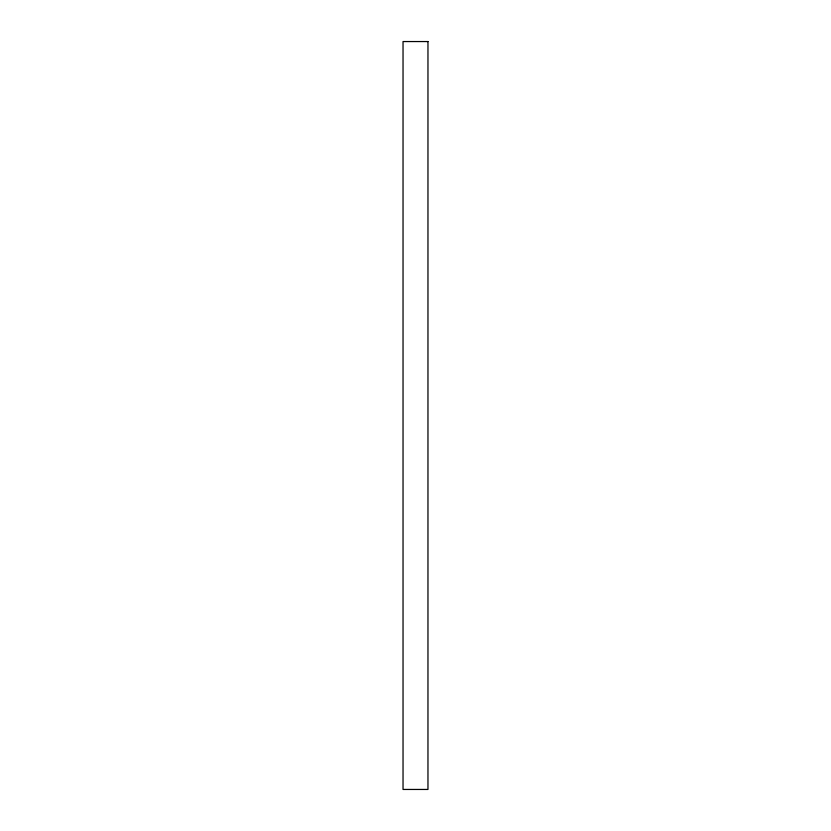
<?xml version="1.0" encoding="UTF-8"?>
<svg xmlns="http://www.w3.org/2000/svg" width="831" height="831" viewBox="0 0 831 831"><rect width="100%" height="100%" fill="white"/><g stroke="black" fill="none" stroke-linecap="round" stroke-linejoin="round"><path stroke-width="1.25" d="M427.965 41.55L403.035 41.55L403.035 789.45L427.965 789.45L427.965 41.55"/></g></svg>
